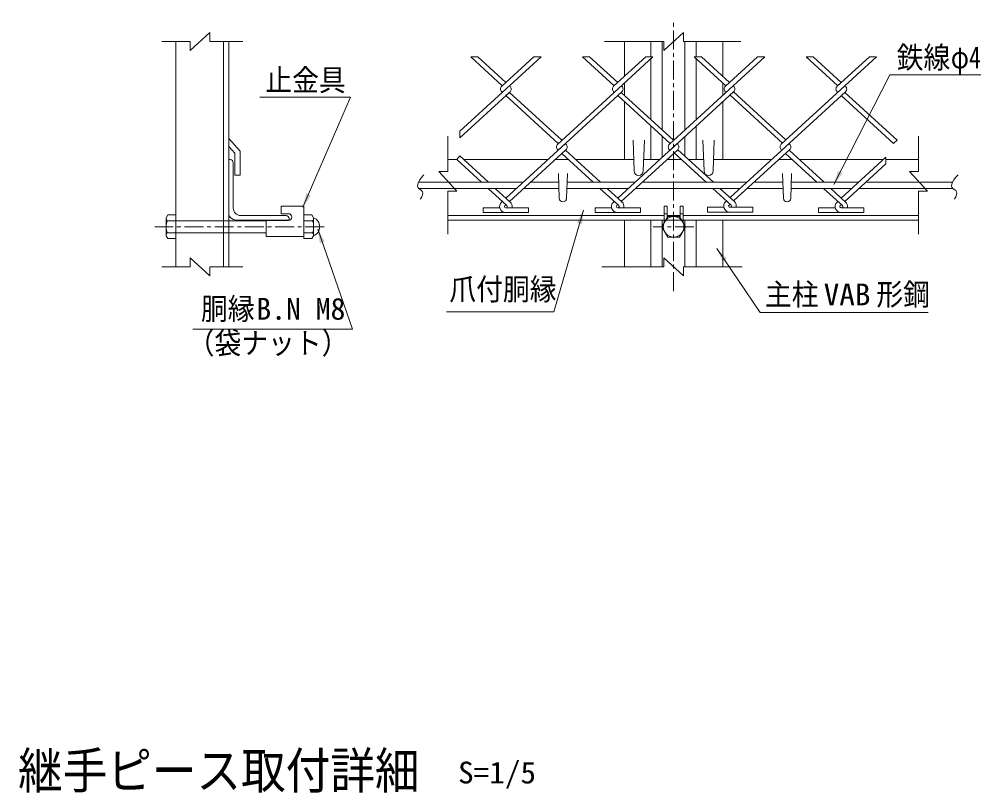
# Model space of a CAD drawing. Units: millimetres, scale not verified, with parts at other scales. Extents: x -4455 to 4455, y -3150 to 3150.
# Drawn here: x 879 to 2789, y -1420 to 115 of the extents above; entities that cross this region are included whole.
import ezdxf
from ezdxf.enums import TextEntityAlignment as Align

# ---------------------------------------------------------------- set-up
doc = ezdxf.new("R2010")
doc.units = ezdxf.units.MM
doc.header["$LTSCALE"] = 30
doc.linetypes.add('DASHED', pattern=[7.5, 6, -1.5])
doc.linetypes.add('USER1', pattern=[2, 1.25, -0.25, 0.25, -0.25])
doc.layers.add('0-0_7詳細', color=7, linetype='Continuous', lineweight=18)
doc.styles.add('ＭＳ ゴシック', font='')
doc.styles.get('ＭＳ ゴシック').set_extended_font_data('MS Gothic')

msp = doc.modelspace()

# ---------------------------------------------------------------- linework, layer by layer
at = {"layer": '0-0_7詳細', "color": 1, "linetype": 'USER1'}
for p, q in [((2178.77, -424.33), (2178.77, 115.44)), ((1485, -296.74), (1148.75, -296.74)), ((2219.07, -296.74), (2138.42, -296.74))]:
    msp.add_line(p, q, dxfattribs=at)
at = {"layer": '0-0_7詳細', "color": 4}
for p, q in [((2198.16, 89.05), (2159.39, 53.05)), ((2198.16, 71.05), (2198.16, 89.05)), ((1219.12, 71.05), (1162.55, 71.05)), ((1219.12, 71.05), (1219.12, 53.05)), ((1257.89, 71.05), (1323.16, 71.05)), ((2159.39, 71.05), (2041.58, 71.05)), ((2159.39, 71.05), (2159.39, 53.05)), ((2198.16, 71.05), (2312.1, 71.05)), ((1730.39, -187.05), (1730.39, -116.86)), ((2664.86, -187.05), (2664.86, -116.86)), ((1748.39, -225.82), (1712.39, -187.05)), ((1730.39, -187.05), (1712.39, -187.05)), ((2664.86, -187.05), (2646.86, -187.05)), ((1730.39, -225.82), (1730.39, -311.4)), ((1730.39, -225.82), (1748.39, -225.82)), ((2664.86, -225.82), (2664.86, -311.4)), ((1257.89, -394.09), (1219.12, -358.09)), ((1219.12, -376.09), (1219.12, -358.09)), ((2198.16, -394.09), (2159.39, -358.09)), ((2159.39, -376.09), (2159.39, -358.09)), ((1219.12, -376.09), (1162.55, -376.09)), ((1257.89, -376.09), (1323.16, -376.09)), ((1257.89, -376.09), (1257.89, -394.09)), ((2159.39, -376.09), (2036.57, -376.09)), ((2198.16, -376.09), (2314.98, -376.09)), ((2198.16, -376.09), (2198.16, -394.09))]:
    msp.add_line(p, q, dxfattribs=at)
at = {"layer": '0-0_7詳細', "lineweight": 9}
for p, q in [((1190.32, -376.09), (1190.32, 71.05)), ((1284.82, -376.09), (1284.82, 71.05)), ((1295.32, -376.09), (1295.32, 71.05)), ((2081.27, 2.12), (2081.27, 71.05)), ((2133.77, 40.77), (2133.77, 71.05)), ((2156.27, -104.39), (2156.27, 71.05)), ((2201.27, -104.39), (2201.27, 71.05)), ((2223.77, 40.77), (2223.77, 71.05)), ((2276.27, 2.12), (2276.27, 71.05)), ((2133.77, -83.77), (2133.77, 37.21)), ((2223.77, -83.77), (2223.77, 37.21)), ((2075.93, -17.75), (2074.86, -16.77)), ((2081.27, -35.67), (2081.27, -10.9)), ((2276.27, -35.67), (2276.27, -10.9)), ((2081.27, -163.38), (2081.27, -48.69)), ((2276.27, -163.38), (2276.27, -48.69)), ((2133.77, -163.38), (2133.77, -96.79)), ((2223.77, -163.38), (2223.77, -96.79)), ((1295.32, -121.5), (1317.82, -146.48)), ((2098.16, -124.38), (2100.41, -185.88)), ((2120.66, -124.38), (2118.41, -185.88)), ((2156.27, -158.65), (2156.27, -117.41)), ((2201.27, -156.68), (2201.27, -117.41)), ((2236.88, -124.38), (2239.13, -185.88)), ((2259.38, -124.38), (2257.13, -185.88)), ((1295.32, -137.19), (1307.32, -150.51)), ((1307.32, -194.42), (1307.32, -150.51)), ((1317.82, -194.42), (1317.82, -146.48)), ((1295.32, -163.38), (1295.32, -268.38)), ((1295.32, -163.38), (1298.32, -163.38)), ((1304.32, -169.38), (1304.32, -259.38)), ((1730.39, -163.38), (1748.18, -163.38)), ((1762.39, -163.38), (1929.08, -163.38)), ((1943.29, -163.38), (1970.2, -163.38)), ((1984.41, -163.38), (2099.59, -163.38)), ((2119.24, -163.38), (2151.1, -163.38)), ((2165.31, -163.38), (2194.37, -163.38)), ((2208.58, -163.38), (2238.31, -163.38)), ((2257.95, -163.38), (2373.13, -163.38)), ((2387.34, -163.38), (2414.26, -163.38)), ((2428.47, -163.38), (2595.16, -163.38)), ((2600.27, -163.38), (2664.86, -163.38)), ((1949.95, -190.84), (1951.75, -240.04)), ((1967.95, -190.84), (1966.15, -240.04)), ((2395.04, -190.84), (2396.84, -240.04)), ((2413.04, -190.84), (2411.24, -240.04)), ((1317.82, -194.42), (1307.32, -194.42)), ((1672.1, -208.38), (1879.97, -208.38)), ((1894.18, -208.38), (1950.6, -208.38)), ((1967.31, -208.38), (2102, -208.38)), ((2116.21, -208.38), (2324.02, -208.38)), ((2338.23, -208.38), (2395.68, -208.38)), ((2412.4, -208.38), (2546.05, -208.38)), ((2560.26, -208.38), (2732.52, -208.38)), ((1672.63, -220.38), (1866.87, -220.38)), ((1881.08, -220.38), (1951.04, -220.38)), ((1966.87, -220.38), (2088.9, -220.38)), ((2103.11, -220.38), (2310.93, -220.38)), ((2325.14, -220.38), (2396.12, -220.38)), ((2411.96, -220.38), (2532.96, -220.38)), ((2547.17, -220.38), (2733.06, -220.38)), ((1399.75, -270.7), (1399.75, -255.7)), ((1399.75, -255.7), (1444.75, -255.7)), ((1444.75, -315.7), (1444.75, -255.7)), ((2160.02, -288.47), (2160.02, -255.7)), ((2166.02, -255.7), (2160.02, -255.7)), ((2166.02, -278.08), (2166.02, -255.7)), ((2197.52, -288.47), (2197.52, -255.7)), ((1171.12, -278.98), (1174.44, -273.22)), ((1171.12, -278.98), (1171.12, -314.5)), ((1173.18, -284.74), (1190.32, -284.74)), ((1174.44, -273.22), (1190.32, -273.22)), ((1190.32, -273.22), (1190.32, -320.26)), ((1295.32, -284.74), (1369.75, -284.74)), ((1310.32, -283.38), (1415.32, -283.38)), ((1319.32, -274.38), (1409.32, -274.38)), ((1369.75, -284.2), (1414, -284.2)), ((1369.75, -315.7), (1369.75, -284.2)), ((1399.75, -270.7), (1414, -270.7)), ((1415.32, -283.38), (1415.32, -280.38)), ((1444.75, -273.22), (1444.75, -320.26)), ((1460.62, -273.22), (1444.75, -273.22)), ((1461.89, -284.74), (1444.75, -284.74)), ((1463.95, -278.98), (1460.62, -273.22)), ((1463.95, -278.98), (1463.95, -314.5)), ((1730.39, -274.38), (2160.02, -274.38)), ((1730.39, -283.38), (2160.02, -283.38)), ((2313.77, -283.38), (2043.77, -283.38)), ((2081.27, -376.09), (2081.27, -283.38)), ((2133.77, -376.09), (2133.77, -283.38)), ((2156.27, -376.09), (2156.27, -283.38)), ((2166.02, -270.7), (2160.02, -270.7)), ((2162.49, -284.2), (2160.02, -284.2)), ((2162.96, -283.38), (2194.58, -283.38)), ((2166.02, -274.38), (2191.52, -274.38)), ((2191.52, -270.7), (2197.52, -270.7)), ((2195.05, -284.2), (2197.52, -284.2)), ((2197.52, -274.38), (2664.86, -274.38)), ((2197.52, -283.38), (2664.86, -283.38)), ((2201.27, -376.09), (2201.27, -283.38)), ((2223.77, -376.09), (2223.77, -283.38)), ((2276.27, -376.09), (2276.27, -283.38)), ((1171.12, -314.5), (1174.44, -320.26)), ((1173.18, -308.74), (1190.32, -308.74)), ((1174.44, -320.26), (1190.32, -320.26)), ((1295.32, -308.74), (1369.75, -308.74)), ((1369.75, -315.7), (1444.75, -315.7)), ((1461.89, -308.74), (1444.75, -308.74)), ((1460.62, -320.26), (1444.75, -320.26)), ((1463.95, -314.5), (1460.62, -320.26))]:
    msp.add_line(p, q, dxfattribs=at)
at = {"layer": '0-0_7詳細', "color": 3}
for p, q in [((1838.63, -16.77), (1775.83, 40.77)), ((1790.04, 40.77), (1775.83, 40.77)), ((1845.73, -10.26), (1790.04, 40.77)), ((1901.42, 40.77), (1837.56, -17.75)), ((1915.63, 40.77), (1838.63, -29.79)), ((1915.63, 40.77), (1901.42, 40.77)), ((2060.65, -16.77), (1997.86, 40.77)), ((2012.07, 40.77), (1997.86, 40.77)), ((2067.76, -10.26), (2012.07, 40.77)), ((2123.45, 40.77), (2059.58, -17.75)), ((2137.66, 40.77), (2060.65, -29.79)), ((2137.66, 40.77), (2123.45, 40.77)), ((2282.68, -16.77), (2219.88, 40.77)), ((2234.09, 40.77), (2219.88, 40.77)), ((2289.79, -10.26), (2234.09, 40.77)), ((2345.48, 40.77), (2281.61, -17.75)), ((2359.69, 40.77), (2296.89, -16.77)), ((2359.69, 40.77), (2345.48, 40.77)), ((2504.71, -16.77), (2441.91, 40.77)), ((2456.12, 40.77), (2441.91, 40.77)), ((2511.81, -10.26), (2456.12, 40.77)), ((2567.51, 40.77), (2503.64, -17.75)), ((2581.72, 40.77), (2518.92, -16.77)), ((2581.72, 40.77), (2567.51, 40.77)), ((1853.91, -17.75), (1852.84, -16.77)), ((2296.89, -16.77), (2170.6, -132.5)), ((2289.79, -10.26), (2281.61, -17.75)), ((2297.96, -17.75), (2296.89, -16.77)), ((2297.96, -17.75), (2296.89, -16.77)), ((2518.92, -16.77), (2392.63, -132.5)), ((2511.81, -10.26), (2503.64, -17.75)), ((2519.99, -17.75), (2518.92, -16.77)), ((2519.99, -17.75), (2518.92, -16.77)), ((1853.91, -28.81), (1754.28, -120.1)), ((1838.63, -29.79), (1754.28, -107.08)), ((1838.63, -29.79), (1837.56, -28.81)), ((1838.63, -29.79), (1837.56, -28.81)), ((1853.91, -28.81), (1845.73, -36.3)), ((1949.64, -131.52), (1845.73, -36.3)), ((1956.74, -125.01), (1852.84, -29.79)), ((2060.65, -29.79), (1948.57, -132.5)), ((2075.93, -28.81), (1949.64, -144.54)), ((2060.65, -29.79), (2059.58, -28.81)), ((2060.65, -29.79), (2059.58, -28.81)), ((2075.93, -28.81), (2067.76, -36.3)), ((2171.67, -131.52), (2067.76, -36.3)), ((2178.77, -125.01), (2074.86, -29.79)), ((2297.96, -28.81), (2171.67, -144.54)), ((2282.68, -29.79), (2281.61, -28.81)), ((2282.68, -29.79), (2281.61, -28.81)), ((2394.77, -130.54), (2290.86, -35.32)), ((2401.87, -124.03), (2297.96, -28.81)), ((2519.99, -28.81), (2393.7, -144.54)), ((2504.71, -29.79), (2503.64, -28.81)), ((2504.71, -29.79), (2503.64, -28.81)), ((2615.72, -131.52), (2511.81, -36.3)), ((2622.83, -125.01), (2518.92, -29.79)), ((1754.28, -107.08), (1754.28, -120.1)), ((1963.85, -131.52), (1845.73, -239.76)), ((1964.92, -132.5), (1963.85, -131.52)), ((2185.88, -131.52), (2067.76, -239.76)), ((2186.95, -132.5), (2185.88, -131.52)), ((2408.98, -130.54), (2290.86, -238.77)), ((2400.8, -125.01), (2392.63, -132.5)), ((2408.98, -132.5), (2407.91, -131.52)), ((2408.98, -132.5), (2407.91, -131.52)), ((2615.72, -131.52), (2622.83, -125.01)), ((1964.92, -143.56), (1852.84, -246.27)), ((1949.64, -144.54), (1948.57, -143.56)), ((1949.64, -144.54), (1948.57, -143.56)), ((1964.92, -143.56), (1956.74, -151.05)), ((2019.31, -208.38), (1956.74, -151.05)), ((2033.52, -208.38), (1963.85, -144.54)), ((2186.95, -143.56), (2074.86, -246.27)), ((2171.67, -144.54), (2170.6, -143.56)), ((2171.67, -144.54), (2170.6, -143.56)), ((2243.48, -208.38), (2179.84, -150.07)), ((2257.69, -208.38), (2186.95, -143.56)), ((2410.05, -142.58), (2297.96, -245.28)), ((2393.7, -144.54), (2392.63, -143.56)), ((2393.7, -144.54), (2392.63, -143.56)), ((2463.37, -208.38), (2400.8, -151.05)), ((2477.58, -208.38), (2407.91, -144.54)), ((1797.28, -208.38), (1748.18, -163.38)), ((2600.27, -158.7), (2511.81, -239.76)), ((2600.27, -171.73), (2518.92, -246.27)), ((2600.27, -171.73), (2600.27, -158.7)), ((1847.79, -254.66), (1810.38, -220.38)), ((1854.27, -247.58), (1824.59, -220.38)), ((2069.82, -254.66), (2032.41, -220.38)), ((2076.3, -247.58), (2046.62, -220.38)), ((2292.91, -253.68), (2256.58, -220.38)), ((2299.4, -246.6), (2270.79, -220.38)), ((2513.87, -254.66), (2476.46, -220.38)), ((2520.36, -247.58), (2490.67, -220.38)), ((1838.63, -246.27), (1837.19, -247.58)), ((1852.84, -246.27), (1854.27, -247.58)), ((2060.65, -246.27), (2059.22, -247.58)), ((2283.75, -245.28), (2282.31, -246.6)), ((2504.71, -246.27), (2503.27, -247.58)), ((1800.73, -268.43), (1800.73, -258.83)), ((1833.54, -258.83), (1800.73, -258.83)), ((1845.73, -252.78), (1843.67, -254.66)), ((1845.29, -258.83), (1890.73, -258.83)), ((1846.17, -258.83), (1845.29, -258.83)), ((1845.73, -252.78), (1847.79, -254.66)), ((1890.73, -268.43), (1890.73, -258.83)), ((2055.57, -258.83), (2022.76, -258.83)), ((2022.76, -268.43), (2022.76, -258.83)), ((2067.76, -252.78), (2065.7, -254.66)), ((2068.19, -258.83), (2067.32, -258.83)), ((2067.32, -258.83), (2112.76, -258.83)), ((2112.76, -268.43), (2112.76, -258.83)), ((2245.86, -267.45), (2245.86, -257.85)), ((2278.66, -257.85), (2245.86, -257.85)), ((2290.86, -251.79), (2288.8, -253.68)), ((2290.42, -257.85), (2335.86, -257.85)), ((2291.29, -257.85), (2290.42, -257.85)), ((2335.86, -267.45), (2335.86, -257.85)), ((2499.62, -258.83), (2466.81, -258.83)), ((2466.81, -268.43), (2466.81, -258.83)), ((2511.81, -252.78), (2509.76, -254.66)), ((2511.38, -258.83), (2556.81, -258.83)), ((2512.25, -258.83), (2511.38, -258.83)), ((2556.81, -268.43), (2556.81, -258.83)), ((1846.17, -268.43), (1800.73, -268.43)), ((1845.29, -268.43), (1890.73, -268.43)), ((2068.19, -268.43), (2022.76, -268.43)), ((2067.32, -268.43), (2112.76, -268.43)), ((2291.29, -267.45), (2245.86, -267.45)), ((2290.42, -267.45), (2335.86, -267.45)), ((2512.25, -268.43), (2466.81, -268.43)), ((2511.38, -268.43), (2556.81, -268.43))]:
    msp.add_line(p, q, dxfattribs=at)
at = {"layer": '0-0_7詳細', "color": 3, "linetype": 'DASHED'}
for p, q in [((1190.32, -284.74), (1295.32, -284.74)), ((1190.32, -308.74), (1295.32, -308.74))]:
    msp.add_line(p, q, dxfattribs=at)
at = {"layer": '0-0_7詳細', "color": 4}
for points in [[(1257.89, 71.05), (1257.89, 89.05), (1219.12, 53.05)], [(2664.86, -225.82), (2682.86, -225.82), (2646.86, -187.05)], [(1675.83, -241.65), (1676.14, -241.27), (1678.8, -237.07), (1680.37, -233.31), (1680.84, -229.99), (1680.21, -227.12), (1678.49, -224.69), (1675.68, -222.7), (1672.85, -220.69), (1671.09, -218.21), (1670.41, -215.25), (1670.81, -211.82), (1672.27, -207.91), (1674.81, -203.53), (1678.43, -198.67), (1683.11, -193.34)], [(2736.26, -241.65), (2736.57, -241.27), (2739.23, -237.07), (2740.8, -233.31), (2741.27, -229.99), (2740.64, -227.12), (2738.92, -224.69), (2736.1, -222.7), (2733.28, -220.69), (2731.52, -218.21), (2730.84, -215.25), (2731.23, -211.82), (2732.7, -207.91), (2735.24, -203.53), (2738.85, -198.67), (2743.54, -193.34)], [(1728.07, -465.58), (1941.16, -465.58), (1999.63, -263.57)]]:
    msp.add_lwpolyline(points, dxfattribs=at)
at = {"layer": '0-0_7詳細', "color": 1}
for points in [[(2788.7, 4.73), (2608.46, 4.73), (2497.13, -212.76)], [(1356.96, -39.45), (1537.5, -39.45), (1442.78, -258)], [(1224.25, -499.8), (1541.23, -499.8), (1472.15, -301.33)], [(2684.15, -466.97), (2350.56, -466.97), (2264.65, -339.48)]]:
    msp.add_lwpolyline(points, dxfattribs=at)
at = {"layer": '0-0_7詳細', "color": 3}
msp.add_lwpolyline([(1811.49, -208.38), (1754.28, -155.96), (1748.18, -163.38)], dxfattribs=at)
at = {"layer": '0-0_7詳細', "lineweight": 9}
msp.add_lwpolyline([(2191.52, -278.08), (2191.52, -255.7), (2197.52, -255.7)], dxfattribs=at)
at = {"layer": '0-0_7詳細', "color": 3}
msp.add_lwpolyline([(2155.25, -296.74), (2167.01, -317.1), (2190.53, -317.1), (2202.29, -296.74), (2190.53, -276.37), (2167.01, -276.37)], close=True, dxfattribs=at)
msp.add_circle((2178.77, -296.74), 20.4, dxfattribs=at)
for centre, radius, start, end in [((1842.62, -23.28), 7.5, 132.5, 227.5), ((1848.84, -23.28), 7.5, 312.5, 47.5), ((2064.65, -23.28), 7.5, 132.5, 227.5), ((2070.87, -23.28), 7.5, 312.5, 47.5), ((2286.68, -23.28), 7.5, 132.5, 227.5), ((2292.9, -23.28), 7.5, 312.5, 47.5), ((2508.71, -23.28), 7.5, 132.5, 227.5), ((2514.92, -23.28), 7.5, 312.5, 47.5), ((1953.64, -138.03), 7.5, 132.5, 227.5), ((1959.85, -138.03), 7.5, 312.5, 47.5), ((2175.66, -138.03), 7.5, 132.5, 227.5), ((2181.88, -138.03), 7.5, 312.5, 47.5), ((2397.69, -138.03), 7.5, 132.5, 227.5), ((2403.91, -138.03), 7.5, 312.5, 47.5), ((1845.29, -256.43), 12, 132.5, 270), ((1846.17, -256.43), 12, 348.46304, 47.5), ((2067.32, -256.43), 12, 132.5, 270), ((2068.19, -256.43), 12, 348.46304, 47.5), ((2290.42, -255.45), 12, 132.5, 270), ((2291.29, -255.45), 12, 348.46304, 47.5), ((2511.38, -256.43), 12, 132.5, 270), ((2512.25, -256.43), 12, 348.46304, 47.5), ((1845.29, -256.43), 2.4, 132.5, 270), ((1846.17, -256.43), 2.4, 270, 47.5), ((2067.32, -256.43), 2.4, 132.5, 270), ((2068.19, -256.43), 2.4, 270, 47.5), ((2290.42, -255.45), 2.4, 132.5, 270), ((2291.29, -255.45), 2.4, 270, 47.5), ((2511.38, -256.43), 2.4, 132.5, 270), ((2512.25, -256.43), 2.4, 270, 47.5)]:
    msp.add_arc(centre, radius, start, end, dxfattribs=at)
at = {"layer": '0-0_7詳細', "lineweight": 9}
for centre, radius, start, end in [((1298.32, -169.38), 6, 0, 90), ((2109.41, -185.88), 9, 180, 0), ((2248.13, -185.88), 9, 180, 0), ((1958.95, -240.04), 7.2, 180, 0), ((2404.04, -240.04), 7.2, 180, 0), ((1319.32, -259.38), 15, 180, 270), ((1180.2, -278.98), 9.09, 180, 219.3382), ((1207.12, -296.74), 36, 160.52878, 199.47122), ((1310.32, -268.38), 15, 180, 270), ((1409.32, -280.38), 6, 0, 90), ((1414, -277.45), 6.75, 270, 90), ((1454.86, -278.98), 9.09, 320.6618, 0), ((1427.95, -296.74), 36, 340.52878, 19.47122), ((1457.13, -296.74), 19.02, 291.00774, 68.99226), ((1180.2, -314.5), 9.09, 140.6618, 180), ((1454.86, -314.5), 9.09, 0, 39.3382)]:
    msp.add_arc(centre, radius, start, end, dxfattribs=at)
at = {"layer": '0-0_7詳細', "color": 1}
for points in [[(2496.22, -214.54), (2505.25, -185.46), (2514.52, -190.21)], [(1441.98, -259.84), (1449.13, -230.24), (1458.69, -234.38)], [(1471.49, -299.44), (1486.28, -326.06), (1476.44, -329.49)], [(2263.53, -337.82), (2284.62, -359.79), (2275.98, -365.61)]]:
    msp.add_solid(points, dxfattribs=at)
at = {"layer": '0-0_7詳細', "color": 4}
msp.add_solid([(2000.19, -261.65), (1996.85, -291.92), (1986.84, -289.02)], dxfattribs=at)

# ---------------------------------------------------------------- texts
at = {"layer": '0-0_7詳細', "color": 3, "style": 'ＭＳ ゴシック'}
for s, width, p in [('鉄線', 0.9, (2621.69, 4.94)), ('φ4', 0.8, (2729.35, 4.94)), ('止金具', 0.9, (1368.12, -39.96)), ('爪付胴縁', 0.9, (1733.45, -455.26)), ('主柱', 0.9, (2360.19, -465.51)), ('VAB', 1.05, (2476.86, -465.7)), ('形鋼', 0.9, (2581.42, -465.51)), ('胴縁', 0.9, (1240.33, -494.15)), ('（袋ナット）', 0.9, (1213.94, -562.02)), ('S=1/5', 1.05, (1750.85, -1415.02))]:
    msp.add_text(s, height=43.33, dxfattribs=dict(at, width=width)).set_placement(p, align=Align.BOTTOM_LEFT)
msp.add_text('B.N M8', height=43.33, dxfattribs=at).set_placement((1350.23, -494.15), align=Align.BOTTOM_LEFT)
at = {"layer": '0-0_7詳細', "style": 'ＭＳ ゴシック', "width": 0.9}
msp.add_text('継手ピース取付詳細', height=72.14, dxfattribs=at).set_placement((877.09, -1434.06), align=Align.BOTTOM_LEFT)

doc.saveas('drawing.dxf')
